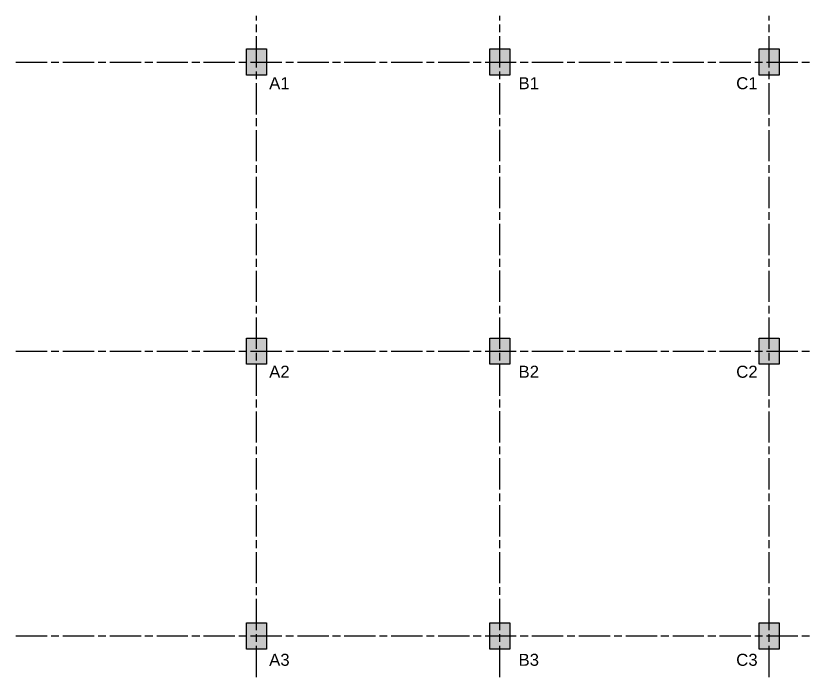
# Model space of a CAD drawing. Header units: millimetres. Extents: x 0 to 454357, y 0 to 194260.
# Drawn here: x 88617 to 97793, y 76356 to 83970 of the extents above; entities that cross this region are included whole.
import ezdxf

# ---------------------------------------------------------------- set-up
doc = ezdxf.new("R2010")
doc.units = ezdxf.units.MM
doc.linetypes.add('ACAD_ISO08W100', pattern=[36, 24, -3, 6, -3])
doc.styles.get("Standard").update_dxf_attribs({"font": 'arial.ttf'})

msp = doc.modelspace()

# ---------------------------------------------------------------- hatches: boundary and pattern name
h = msp.add_hatch(color=0)
h.dxf.hatch_style = 1
h.paths.add_polyline_path([(91387.2, 83589.3), (91272.2, 83589.3), (91272.2, 83474.3), (91387.2, 83474.3)])
h.paths.add_polyline_path([(91502.2, 83589.3), (91387.2, 83589.3), (91387.2, 83474.3), (91502.2, 83474.3)])
h.paths.add_polyline_path([(91502.2, 83474.3), (91387.2, 83474.3), (91387.2, 83289.3), (91502.2, 83289.3)])
h.paths.add_polyline_path([(91387.2, 83474.3), (91272.2, 83474.3), (91272.2, 83289.3), (91387.2, 83289.3)])
h.paths.add_polyline_path([(94302.2, 83589.3), (94187.4, 83589.3), (94187.4, 83474.3), (94302.2, 83474.3)])
h.paths.add_polyline_path([(94187.4, 83589.3), (94072.2, 83589.3), (94072.2, 83474.3), (94187.4, 83474.3)])
h.paths.add_polyline_path([(94187.4, 83474.3), (94072.2, 83474.3), (94072.2, 83289.3), (94187.4, 83289.3)])
h.paths.add_polyline_path([(94302.2, 83474.3), (94187.4, 83474.3), (94187.4, 83289.3), (94302.2, 83289.3)])
h.paths.add_polyline_path([(97402.2, 83474.3), (97287.2, 83474.3), (97287.2, 83289.3), (97402.2, 83289.3)])
h.paths.add_polyline_path([(97402.2, 83589.3), (97287.2, 83589.3), (97287.2, 83474.3), (97402.2, 83474.3)])
h.paths.add_polyline_path([(97287.2, 83589.3), (97172.2, 83589.3), (97172.2, 83474.3), (97287.2, 83474.3)])
h.paths.add_polyline_path([(97287.2, 83474.3), (97172.2, 83474.3), (97172.2, 83289.3), (97287.2, 83289.3)])
h.paths.add_polyline_path([(91387.2, 80259.3), (91272.2, 80259.3), (91272.2, 80074.3), (91387.2, 80074.3)])
h.paths.add_polyline_path([(91387.2, 80074.3), (91272.2, 80074.3), (91272.2, 79959.3), (91387.2, 79959.3)])
h.paths.add_polyline_path([(91502.2, 80074.3), (91387.2, 80074.3), (91387.2, 79959.3), (91502.2, 79959.3)])
h.paths.add_polyline_path([(91502.2, 80259.3), (91387.2, 80259.3), (91387.2, 80074.3), (91502.2, 80074.3)])
h.paths.add_polyline_path([(94187.4, 80259.3), (94072.2, 80259.3), (94072.2, 80074.3), (94187.4, 80074.3)])
h.paths.add_polyline_path([(94187.4, 80074.3), (94072.2, 80074.3), (94072.2, 79959.3), (94187.4, 79959.3)])
h.paths.add_polyline_path([(94302.2, 80074.3), (94187.4, 80074.3), (94187.4, 79959.3), (94302.2, 79959.3)])
h.paths.add_polyline_path([(94302.2, 80259.3), (94187.4, 80259.3), (94187.4, 80074.3), (94302.2, 80074.3)])
h.paths.add_polyline_path([(97402.2, 80074.3), (97287.2, 80074.3), (97287.2, 79959.3), (97402.2, 79959.3)])
h.paths.add_polyline_path([(97287.2, 80074.3), (97172.2, 80074.3), (97172.2, 79959.3), (97287.2, 79959.3)])
h.paths.add_polyline_path([(97287.2, 80259.3), (97172.2, 80259.3), (97172.2, 80074.3), (97287.2, 80074.3)])
h.paths.add_polyline_path([(97402.2, 80259.3), (97287.2, 80259.3), (97287.2, 80074.3), (97402.2, 80074.3)])
h.paths.add_polyline_path([(97402.2, 76794.3), (97287.2, 76794.3), (97287.2, 76679.3), (97402.2, 76679.3)])
h.paths.add_polyline_path([(97402.2, 76979.3), (97287.2, 76979.3), (97287.2, 76794.3), (97402.2, 76794.3)])
h.paths.add_polyline_path([(97287.2, 76794.3), (97172.2, 76794.3), (97172.2, 76679.3), (97287.2, 76679.3)])
h.paths.add_polyline_path([(97287.2, 76979.3), (97172.2, 76979.3), (97172.2, 76794.3), (97287.2, 76794.3)])
h.paths.add_polyline_path([(94301.8, 76794.3), (94187.4, 76794.3), (94187.4, 76679.3), (94301.8, 76679.3)])
h.paths.add_polyline_path([(94187.4, 76794.3), (94071.8, 76794.3), (94071.8, 76679.3), (94187.4, 76679.3)])
h.paths.add_polyline_path([(94187.4, 76979.3), (94071.8, 76979.3), (94071.8, 76794.3), (94187.4, 76794.3)])
h.paths.add_polyline_path([(94301.8, 76979.3), (94187.4, 76979.3), (94187.4, 76794.3), (94301.8, 76794.3)])
h.paths.add_polyline_path([(91387.2, 76794.3), (91272.2, 76794.3), (91272.2, 76679.3), (91387.2, 76679.3)])
h.paths.add_polyline_path([(91387.2, 76979.3), (91272.2, 76979.3), (91272.2, 76794.3), (91387.2, 76794.3)])
h.paths.add_polyline_path([(91502.2, 76979.3), (91387.2, 76979.3), (91387.2, 76794.3), (91502.2, 76794.3)])
h.paths.add_polyline_path([(91502.2, 76794.3), (91387.2, 76794.3), (91387.2, 76679.3), (91502.2, 76679.3)])

# ---------------------------------------------------------------- linework, layer by layer
at = {"linetype": 'ACAD_ISO08W100', "ltscale": 15}
for p, q in [((91387.2, 76356.3), (91387.2, 83969.6)), ((94187.4, 76356.5), (94187.4, 83969.9)), ((97287.2, 76356.3), (97287.2, 83969.6)), ((88617.4, 83439.3), (97793.2, 83439.3)), ((88617.4, 80109.3), (97793.2, 80109.3)), ((88617.4, 76829.3), (97793.2, 76829.3))]:
    msp.add_line(p, q, dxfattribs=at)
for points in [[(91502.2, 83589.3), (91502.2, 83289.3), (91272.2, 83289.3), (91272.2, 83589.3)], [(94302.2, 83589.3), (94302.2, 83289.3), (94072.2, 83289.3), (94072.2, 83589.3)], [(97402.2, 83589.3), (97402.2, 83289.3), (97172.2, 83289.3), (97172.2, 83589.3)], [(91502.2, 80259.3), (91502.2, 79959.3), (91272.2, 79959.3), (91272.2, 80259.3)], [(94302.2, 80259.3), (94302.2, 79959.3), (94072.2, 79959.3), (94072.2, 80259.3)], [(97402.2, 80259.3), (97402.2, 79959.3), (97172.2, 79959.3), (97172.2, 80259.3)], [(91502.2, 76979.3), (91502.2, 76679.3), (91272.2, 76679.3), (91272.2, 76979.3)], [(94301.8, 76979.3), (94301.8, 76679.3), (94071.8, 76679.3), (94071.8, 76979.3)], [(97402.2, 76979.3), (97402.2, 76679.3), (97172.2, 76679.3), (97172.2, 76979.3)]]:
    msp.add_lwpolyline(points, close=True)
msp.add_point((94187.2, 80109.3))

# ---------------------------------------------------------------- texts
for s, p in [('A1', (91532.3, 83125.8)), ('B1', (94403, 83125.8)), ('C1', (96908.8, 83125.8)), ('A2', (91532.3, 79803.2)), ('B2', (94403, 79803.2)), ('C2', (96908.8, 79803.2)), ('A3', (91532.3, 76485.6)), ('B3', (94403, 76485.6)), ('C3', (96908.8, 76485.6))]:
    msp.add_text(s, height=138.04, rotation=0.17556).set_placement(p)

doc.saveas('drawing.dxf')
